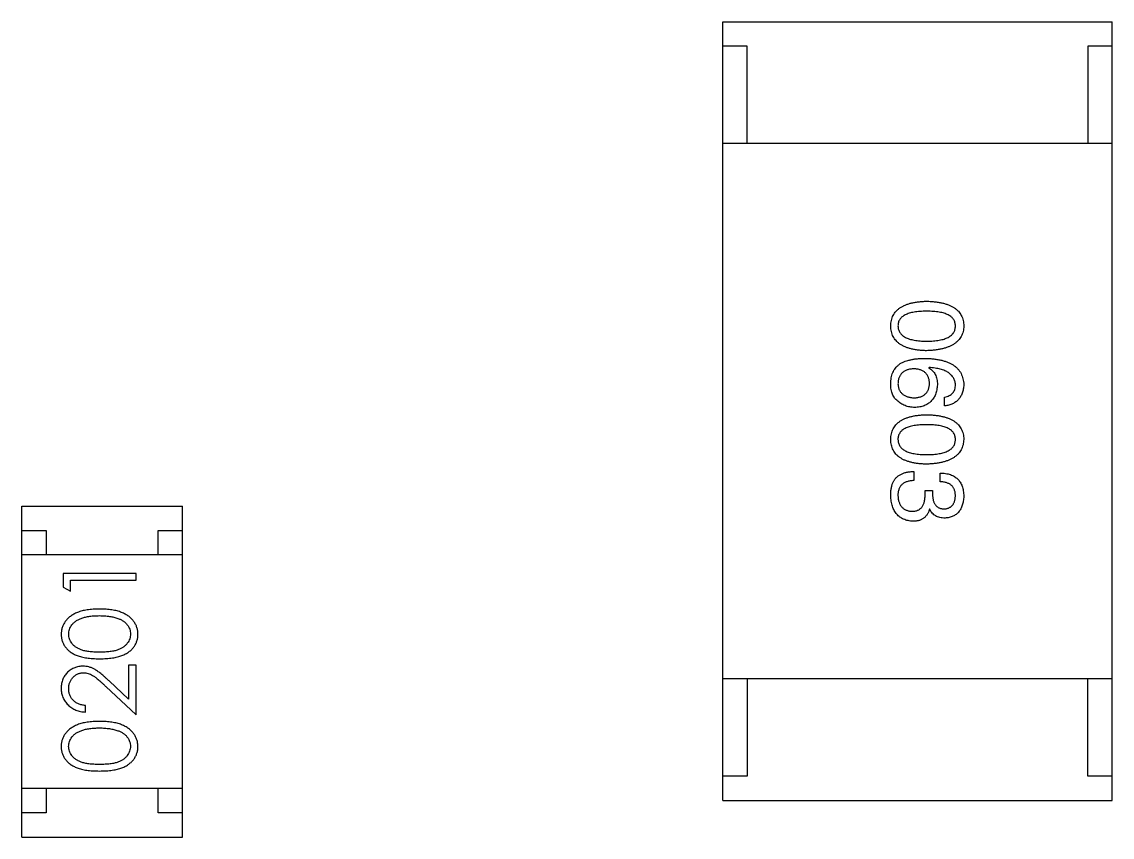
# Model space of a CAD drawing. Header units: millimetres. Extents: x 453.6 to 545.9, y 214.7 to 294.3.
# Drawn here: x 500.746 to 502.986, y 268.968 to 270.643 of the extents above; entities that cross this region are included whole.
import ezdxf

# ---------------------------------------------------------------- set-up
doc = ezdxf.new("R2010")
doc.units = ezdxf.units.MM
doc.header["$LTSCALE"] = 30.734
doc.layers.get('0').update_dxf_attribs({"linetype": 'CONTINUOUS'})

msp = doc.modelspace()

# ---------------------------------------------------------------- linework, layer by layer
at = {"linetype": 'Continuous'}
for p, q in [((502.1859, 269.0434), (502.1862, 270.6434)), ((502.1862, 270.6434), (502.9862, 270.6432)), ((502.9859, 269.0432), (502.9862, 270.6432)), ((502.2362, 270.5934), (502.1862, 270.5934)), ((502.2362, 270.3934), (502.2362, 270.5934)), ((502.9362, 270.5932), (502.9362, 270.3932)), ((502.9862, 270.5932), (502.9362, 270.5932)), ((502.9862, 270.3932), (502.1862, 270.3934)), ((502.61, 269.9328), (502.6091, 269.932)), ((502.6419, 269.8541), (502.6419, 269.8722)), ((502.5788, 269.7193), (502.5788, 269.7005)), ((502.6329, 269.698), (502.6329, 269.7161)), ((502.6017, 269.671), (502.6017, 269.68)), ((502.6017, 269.68), (502.6173, 269.68)), ((502.6173, 269.68), (502.6173, 269.6702)), ((500.7459, 268.9677), (500.746, 269.6477)), ((500.746, 269.6477), (501.076, 269.6477)), ((501.0759, 268.9677), (501.076, 269.6477)), ((502.6115, 269.6415), (502.6107, 269.6415)), ((500.746, 269.5977), (500.796, 269.5977)), ((500.796, 269.5977), (500.796, 269.5477)), ((501.026, 269.5477), (501.026, 269.5977)), ((501.026, 269.5977), (501.076, 269.5977)), ((501.076, 269.5477), (500.746, 269.5477)), ((500.8307, 269.5095), (500.8307, 269.4818)), ((500.9807, 269.5095), (500.8307, 269.5095)), ((500.846, 269.473), (500.846, 269.496)), ((500.846, 269.496), (500.9807, 269.496)), ((500.9807, 269.496), (500.9807, 269.5095)), ((500.8307, 269.4818), (500.846, 269.473)), ((500.9806, 269.321), (500.9652, 269.321)), ((500.9652, 269.321), (500.9652, 269.2512)), ((500.9806, 269.2191), (500.9806, 269.321)), ((502.986, 269.2932), (502.186, 269.2934)), ((502.236, 269.2934), (502.2359, 269.0934)), ((502.9359, 269.0932), (502.936, 269.2932)), ((500.9185, 269.2773), (500.9806, 269.2191)), ((500.9652, 269.2512), (500.9252, 269.2888)), ((500.8768, 269.2249), (500.8768, 269.2383)), ((502.2359, 269.0934), (502.1859, 269.0934)), ((502.9859, 269.0932), (502.9359, 269.0932)), ((501.0759, 269.0677), (500.7459, 269.0677)), ((500.7959, 269.0677), (500.7959, 269.0177)), ((501.0259, 269.0177), (501.0259, 269.0677)), ((502.1859, 269.0434), (502.9859, 269.0432)), ((500.7959, 269.0177), (500.7459, 269.0177)), ((501.0759, 269.0177), (501.0259, 269.0177)), ((500.7459, 268.9677), (501.0759, 268.9677))]:
    msp.add_line(p, q, dxfattribs=at)
for points, knots in [([(502.5313, 270.0183), (502.5314, 270.0202), (502.5316, 270.0241), (502.5325, 270.0298), (502.534, 270.035), (502.5361, 270.0399), (502.5387, 270.0444), (502.542, 270.0486), (502.5458, 270.0523), (502.5502, 270.0557), (502.5551, 270.0587), (502.5606, 270.0613), (502.5666, 270.0635), (502.5732, 270.0654), (502.5804, 270.0669), (502.5881, 270.068), (502.5964, 270.0688), (502.6021, 270.069), (502.6051, 270.0691)], [0, 0, 0, 0, 0.059135, 0.115606, 0.169241, 0.221578, 0.273261, 0.324749, 0.377329, 0.431642, 0.488541, 0.548597, 0.612232, 0.680174, 0.752504, 0.829777, 0.912307, 1, 1, 1, 1]), ([(502.6051, 270.0691), (502.6081, 270.069), (502.614, 270.0688), (502.6226, 270.068), (502.6306, 270.0669), (502.638, 270.0654), (502.6448, 270.0635), (502.651, 270.0613), (502.6567, 270.0587), (502.6618, 270.0557), (502.6663, 270.0523), (502.6702, 270.0485), (502.6736, 270.0444), (502.6763, 270.0399), (502.6784, 270.035), (502.6801, 270.0297), (502.681, 270.0241), (502.6812, 270.0202), (502.6813, 270.0182)], [0, 0, 0, 0, 0.088823, 0.172287, 0.250296, 0.323438, 0.392244, 0.456221, 0.516635, 0.573871, 0.628, 0.680335, 0.731489, 0.782557, 0.834044, 0.886738, 0.942089, 1, 1, 1, 1]), ([(502.6051, 270.0486), (502.6027, 270.0486), (502.5981, 270.0485), (502.5914, 270.0481), (502.5851, 270.0476), (502.5794, 270.0468), (502.5741, 270.0457), (502.5692, 270.0444), (502.5648, 270.0429), (502.5609, 270.0411), (502.5574, 270.0391), (502.5543, 270.0369), (502.5518, 270.0343), (502.5497, 270.0316), (502.548, 270.0286), (502.5469, 270.0254), (502.5462, 270.0219), (502.5461, 270.0195), (502.546, 270.0183)], [0, 0, 0, 0, 0.096457, 0.187288, 0.27178, 0.350132, 0.423455, 0.491343, 0.554037, 0.612253, 0.666313, 0.717038, 0.764921, 0.811214, 0.856775, 0.902988, 0.950234, 1, 1, 1, 1]), ([(502.6641, 270.0182), (502.664, 270.0195), (502.6639, 270.0219), (502.6633, 270.0253), (502.6621, 270.0286), (502.6605, 270.0316), (502.6583, 270.0343), (502.6558, 270.0368), (502.6528, 270.0391), (502.6493, 270.0411), (502.6453, 270.0429), (502.6409, 270.0444), (502.6361, 270.0457), (502.6308, 270.0468), (502.625, 270.0476), (502.6187, 270.0481), (502.6121, 270.0485), (502.6074, 270.0486), (502.6051, 270.0486)], [0, 0, 0, 0, 0.049764, 0.097007, 0.143217, 0.188577, 0.235116, 0.282997, 0.333719, 0.387776, 0.445989, 0.508679, 0.576563, 0.649481, 0.728235, 0.812722, 0.903548, 1, 1, 1, 1]), ([(502.605, 269.9674), (502.6021, 269.9675), (502.5964, 269.9677), (502.5881, 269.9685), (502.5804, 269.9696), (502.5732, 269.9711), (502.5666, 269.973), (502.5606, 269.9752), (502.5551, 269.9778), (502.5501, 269.9808), (502.5458, 269.9842), (502.542, 269.988), (502.5387, 269.9921), (502.5361, 269.9966), (502.534, 270.0015), (502.5325, 270.0068), (502.5316, 270.0124), (502.5314, 270.0163), (502.5313, 270.0183)], [0, 0, 0, 0, 0.08769, 0.170218, 0.24749, 0.319818, 0.387758, 0.451391, 0.511445, 0.568185, 0.622681, 0.67526, 0.726746, 0.778428, 0.830764, 0.884397, 0.940866, 1, 1, 1, 1]), ([(502.546, 270.0183), (502.5461, 270.017), (502.5463, 270.0145), (502.547, 270.011), (502.5483, 270.0077), (502.55, 270.0046), (502.5521, 270.0017), (502.5547, 269.9992), (502.5578, 269.9969), (502.5612, 269.9948), (502.5652, 269.9929), (502.5696, 269.9914), (502.5744, 269.9901), (502.5797, 269.989), (502.5854, 269.9881), (502.5915, 269.9875), (502.5981, 269.9872), (502.6027, 269.9871), (502.605, 269.9871)], [0, 0, 0, 0, 0.050879, 0.099377, 0.146973, 0.193618, 0.240619, 0.289461, 0.34047, 0.395283, 0.453059, 0.515633, 0.582666, 0.655287, 0.732971, 0.815933, 0.905166, 1, 1, 1, 1]), ([(502.605, 269.9871), (502.6074, 269.9871), (502.612, 269.9872), (502.6187, 269.9875), (502.625, 269.9881), (502.6307, 269.989), (502.6361, 269.9901), (502.6409, 269.9914), (502.6453, 269.9929), (502.6493, 269.9948), (502.6527, 269.9969), (502.6558, 269.9992), (502.6583, 270.0017), (502.6605, 270.0045), (502.6621, 270.0076), (502.6632, 270.011), (502.6639, 270.0145), (502.664, 270.017), (502.6641, 270.0182)], [0, 0, 0, 0, 0.095719, 0.185854, 0.269738, 0.347952, 0.420315, 0.487894, 0.550245, 0.608186, 0.662454, 0.713283, 0.761375, 0.808209, 0.854301, 0.901312, 0.949396, 1, 1, 1, 1]), ([(502.6813, 270.0182), (502.6812, 270.0163), (502.6809, 270.0124), (502.6799, 270.0069), (502.6782, 270.0017), (502.676, 269.9969), (502.6732, 269.9924), (502.6699, 269.9883), (502.6659, 269.9846), (502.6614, 269.9812), (502.6563, 269.9782), (502.6506, 269.9756), (502.6444, 269.9733), (502.6376, 269.9714), (502.6303, 269.9699), (502.6224, 269.9687), (502.6139, 269.9678), (502.6081, 269.9676), (502.605, 269.9674)], [0, 0, 0, 0, 0.057415, 0.112361, 0.16496, 0.216437, 0.267441, 0.318839, 0.371478, 0.426325, 0.483626, 0.544235, 0.608673, 0.677374, 0.750405, 0.828394, 0.911525, 1, 1, 1, 1]), ([(502.5313, 269.9025), (502.5314, 269.9046), (502.5316, 269.9086), (502.5327, 269.9144), (502.5343, 269.9198), (502.5365, 269.9249), (502.5392, 269.9295), (502.5426, 269.9338), (502.5465, 269.9377), (502.5494, 269.9399), (502.5509, 269.941)], [0, 0, 0, 0, 0.137449, 0.267856, 0.393219, 0.514735, 0.63397, 0.753734, 0.874967, 1, 1, 1, 1]), ([(502.5509, 269.941), (502.5525, 269.9419), (502.5557, 269.9436), (502.5609, 269.9458), (502.5666, 269.9476), (502.5728, 269.9491), (502.5794, 269.9503), (502.5864, 269.9511), (502.5939, 269.9516), (502.5991, 269.9517), (502.6018, 269.9517)], [0, 0, 0, 0, 0.101889, 0.209155, 0.322694, 0.442863, 0.569758, 0.70479, 0.848502, 1, 1, 1, 1]), ([(502.6018, 269.9517), (502.6049, 269.9516), (502.611, 269.9514), (502.6199, 269.9505), (502.6281, 269.9494), (502.6358, 269.9478), (502.6429, 269.9458), (502.6494, 269.9434), (502.6553, 269.9406), (502.6605, 269.9374), (502.6653, 269.9339), (502.6694, 269.9299), (502.6729, 269.9255), (502.6758, 269.9206), (502.6781, 269.9154), (502.6798, 269.9098), (502.6809, 269.9038), (502.6811, 269.8997), (502.6813, 269.8976)], [0, 0, 0, 0, 0.087517, 0.169686, 0.246944, 0.319347, 0.387088, 0.450961, 0.511075, 0.567974, 0.622351, 0.675039, 0.726853, 0.778688, 0.83093, 0.884738, 0.941043, 1, 1, 1, 1]), ([(502.5788, 269.9304), (502.5775, 269.9303), (502.575, 269.9301), (502.5714, 269.9296), (502.568, 269.9288), (502.5648, 269.9279), (502.5619, 269.9267), (502.5592, 269.9253), (502.5568, 269.9237), (502.5546, 269.9218), (502.5526, 269.9198), (502.551, 269.9174), (502.5495, 269.915), (502.5483, 269.9122), (502.5473, 269.9093), (502.5467, 269.9061), (502.5462, 269.9028), (502.5461, 269.9004), (502.546, 269.8992)], [0, 0, 0, 0, 0.076467, 0.148148, 0.216496, 0.280559, 0.342274, 0.401168, 0.458322, 0.514073, 0.569257, 0.62465, 0.68124, 0.739113, 0.799947, 0.862804, 0.929597, 1, 1, 1, 1]), ([(502.6108, 269.9), (502.6107, 269.9012), (502.6106, 269.9035), (502.6102, 269.9067), (502.6095, 269.9098), (502.6085, 269.9127), (502.6074, 269.9153), (502.6059, 269.9177), (502.6043, 269.92), (502.6024, 269.922), (502.6003, 269.9238), (502.5979, 269.9254), (502.5953, 269.9268), (502.5925, 269.9279), (502.5894, 269.9288), (502.5861, 269.9296), (502.5825, 269.9301), (502.5801, 269.9303), (502.5788, 269.9304)], [0, 0, 0, 0, 0.070453, 0.136523, 0.199866, 0.260392, 0.318446, 0.374657, 0.430182, 0.485556, 0.541071, 0.598396, 0.657208, 0.718642, 0.783247, 0.851631, 0.923928, 1, 1, 1, 1]), ([(502.6091, 269.932), (502.6106, 269.9311), (502.6134, 269.9294), (502.6171, 269.9263), (502.6202, 269.9226), (502.6228, 269.9185), (502.6247, 269.9139), (502.6262, 269.9089), (502.627, 269.9034), (502.6271, 269.8995), (502.6272, 269.8976)], [0, 0, 0, 0, 0.122276, 0.239997, 0.35611, 0.473903, 0.59404, 0.720428, 0.855383, 1, 1, 1, 1]), ([(502.664, 269.8976), (502.664, 269.8989), (502.6638, 269.9014), (502.6629, 269.9051), (502.6618, 269.9086), (502.6601, 269.9118), (502.6581, 269.9148), (502.6557, 269.9176), (502.6529, 269.9201), (502.6497, 269.9225), (502.6461, 269.9246), (502.6421, 269.9264), (502.6377, 269.928), (502.6329, 269.9295), (502.6277, 269.9306), (502.6222, 269.9316), (502.6162, 269.9324), (502.6121, 269.9327), (502.61, 269.9328)], [0, 0, 0, 0, 0.054741, 0.107075, 0.158339, 0.208382, 0.258772, 0.310045, 0.362765, 0.417822, 0.475982, 0.537466, 0.602901, 0.673037, 0.747247, 0.826291, 0.910782, 1, 1, 1, 1]), ([(502.5435, 269.8656), (502.5425, 269.8666), (502.5404, 269.8684), (502.5378, 269.8719), (502.5356, 269.8758), (502.5338, 269.8802), (502.5325, 269.8851), (502.5316, 269.8905), (502.5312, 269.8963), (502.5312, 269.9004), (502.5313, 269.9025)], [0, 0, 0, 0, 0.105033, 0.21147, 0.321511, 0.438526, 0.563605, 0.698055, 0.843218, 1, 1, 1, 1]), ([(502.546, 269.8992), (502.5461, 269.8981), (502.5463, 269.896), (502.5468, 269.8929), (502.5476, 269.89), (502.5487, 269.8873), (502.5499, 269.8848), (502.5514, 269.8825), (502.5532, 269.8804), (502.5552, 269.8785), (502.5574, 269.8768), (502.5599, 269.8753), (502.5626, 269.874), (502.5656, 269.8729), (502.5687, 269.872), (502.5722, 269.8713), (502.5758, 269.8708), (502.5783, 269.8706), (502.5796, 269.8705)], [0, 0, 0, 0, 0.066682, 0.130303, 0.190802, 0.248749, 0.30534, 0.361219, 0.415721, 0.471765, 0.528279, 0.586428, 0.64659, 0.710143, 0.776461, 0.846692, 0.921137, 1, 1, 1, 1]), ([(502.5796, 269.8705), (502.5808, 269.8706), (502.5832, 269.8708), (502.5867, 269.8713), (502.5899, 269.872), (502.5929, 269.8729), (502.5957, 269.8741), (502.5982, 269.8754), (502.6005, 269.877), (502.6026, 269.8787), (502.6044, 269.8806), (502.6061, 269.8828), (502.6074, 269.8852), (502.6086, 269.8878), (502.6095, 269.8905), (502.6101, 269.8935), (502.6106, 269.8967), (502.6107, 269.8989), (502.6108, 269.9)], [0, 0, 0, 0, 0.076288, 0.14871, 0.216387, 0.281386, 0.342528, 0.402111, 0.4591, 0.514852, 0.569974, 0.625644, 0.682226, 0.740156, 0.800362, 0.863471, 0.930116, 1, 1, 1, 1]), ([(502.6272, 269.8976), (502.627, 269.8957), (502.6267, 269.8922), (502.6258, 269.8871), (502.6246, 269.8822), (502.6231, 269.8778), (502.6213, 269.8737), (502.6192, 269.8698), (502.6167, 269.8664), (502.6139, 269.8633), (502.6108, 269.8605), (502.6074, 269.8581), (502.6037, 269.856), (502.5996, 269.8543), (502.5953, 269.8529), (502.5906, 269.8519), (502.5856, 269.8511), (502.5822, 269.851), (502.5804, 269.8509)], [0, 0, 0, 0, 0.074228, 0.144548, 0.211288, 0.274576, 0.335162, 0.393915, 0.450599, 0.506657, 0.562409, 0.618617, 0.676096, 0.735061, 0.79654, 0.860906, 0.928473, 1, 1, 1, 1]), ([(502.6419, 269.8722), (502.6437, 269.8725), (502.647, 269.8733), (502.6515, 269.8751), (502.6554, 269.8775), (502.6586, 269.8804), (502.6611, 269.884), (502.6628, 269.888), (502.6639, 269.8926), (502.664, 269.8959), (502.664, 269.8976)], [0, 0, 0, 0, 0.1439, 0.274233, 0.394478, 0.509388, 0.621911, 0.738504, 0.863414, 1, 1, 1, 1]), ([(502.6813, 269.8976), (502.6811, 269.896), (502.6809, 269.8929), (502.6802, 269.8883), (502.6792, 269.8841), (502.678, 269.8801), (502.6765, 269.8764), (502.6746, 269.873), (502.6726, 269.8699), (502.6703, 269.867), (502.6676, 269.8644), (502.6648, 269.8621), (502.6616, 269.8601), (502.6582, 269.8583), (502.6545, 269.8568), (502.6505, 269.8556), (502.6463, 269.8547), (502.6434, 269.8543), (502.6419, 269.8541)], [0, 0, 0, 0, 0.073784, 0.144317, 0.211047, 0.274818, 0.336501, 0.395724, 0.453465, 0.510016, 0.566585, 0.622844, 0.680328, 0.739335, 0.800408, 0.863904, 0.93053, 1, 1, 1, 1]), ([(502.5804, 269.8509), (502.5787, 269.8509), (502.5752, 269.851), (502.5701, 269.8517), (502.5652, 269.8528), (502.5605, 269.8545), (502.556, 269.8566), (502.5516, 269.8591), (502.5474, 269.8621), (502.5449, 269.8644), (502.5435, 269.8656)], [0, 0, 0, 0, 0.12904, 0.253809, 0.377066, 0.499122, 0.621469, 0.744665, 0.870607, 1, 1, 1, 1]), ([(502.5312, 269.7851), (502.5313, 269.7871), (502.5315, 269.791), (502.5324, 269.7966), (502.534, 269.8019), (502.536, 269.8068), (502.5387, 269.8113), (502.5419, 269.8154), (502.5457, 269.8192), (502.5501, 269.8225), (502.555, 269.8255), (502.5605, 269.8281), (502.5666, 269.8304), (502.5732, 269.8322), (502.5803, 269.8338), (502.5881, 269.8349), (502.5964, 269.8356), (502.6021, 269.8358), (502.605, 269.8359)], [0, 0, 0, 0, 0.059135, 0.115606, 0.169241, 0.221578, 0.273261, 0.324749, 0.377329, 0.431642, 0.488541, 0.548597, 0.612232, 0.680174, 0.752504, 0.829777, 0.912307, 1, 1, 1, 1]), ([(502.605, 269.8359), (502.6081, 269.8358), (502.614, 269.8356), (502.6225, 269.8348), (502.6305, 269.8338), (502.6379, 269.8322), (502.6447, 269.8304), (502.651, 269.8281), (502.6567, 269.8255), (502.6618, 269.8225), (502.6663, 269.8192), (502.6702, 269.8154), (502.6735, 269.8113), (502.6763, 269.8067), (502.6784, 269.8018), (502.68, 269.7966), (502.681, 269.791), (502.6812, 269.7871), (502.6812, 269.7851)], [0, 0, 0, 0, 0.088823, 0.172287, 0.250296, 0.323438, 0.392244, 0.456221, 0.516635, 0.573871, 0.628, 0.680335, 0.731489, 0.782557, 0.834044, 0.886738, 0.942089, 1, 1, 1, 1]), ([(502.605, 269.8154), (502.6026, 269.8154), (502.598, 269.8154), (502.5913, 269.815), (502.5851, 269.8144), (502.5793, 269.8136), (502.574, 269.8125), (502.5691, 269.8113), (502.5647, 269.8097), (502.5608, 269.8079), (502.5573, 269.806), (502.5543, 269.8037), (502.5517, 269.8012), (502.5497, 269.7984), (502.548, 269.7955), (502.5468, 269.7922), (502.5461, 269.7887), (502.546, 269.7863), (502.546, 269.7851)], [0, 0, 0, 0, 0.096457, 0.187288, 0.27178, 0.350132, 0.423455, 0.491343, 0.554037, 0.612253, 0.666313, 0.717038, 0.764921, 0.811214, 0.856775, 0.902988, 0.950234, 1, 1, 1, 1]), ([(502.664, 269.7851), (502.664, 269.7863), (502.6639, 269.7887), (502.6632, 269.7922), (502.6621, 269.7954), (502.6604, 269.7984), (502.6583, 269.8012), (502.6557, 269.8037), (502.6527, 269.8059), (502.6492, 269.8079), (502.6453, 269.8097), (502.6409, 269.8113), (502.636, 269.8125), (502.6307, 269.8136), (502.6249, 269.8144), (502.6187, 269.815), (502.612, 269.8154), (502.6074, 269.8154), (502.605, 269.8154)], [0, 0, 0, 0, 0.049764, 0.097007, 0.143217, 0.188577, 0.235116, 0.282997, 0.333719, 0.387776, 0.445989, 0.508679, 0.576563, 0.649481, 0.728235, 0.812722, 0.903548, 1, 1, 1, 1]), ([(502.605, 269.7343), (502.6021, 269.7344), (502.5963, 269.7346), (502.588, 269.7354), (502.5803, 269.7364), (502.5732, 269.738), (502.5666, 269.7398), (502.5605, 269.7421), (502.555, 269.7447), (502.5501, 269.7477), (502.5457, 269.751), (502.5419, 269.7548), (502.5387, 269.7589), (502.536, 269.7635), (502.534, 269.7684), (502.5324, 269.7736), (502.5315, 269.7792), (502.5313, 269.7831), (502.5312, 269.7851)], [0, 0, 0, 0, 0.08769, 0.170218, 0.24749, 0.319818, 0.387758, 0.451391, 0.511445, 0.568185, 0.622681, 0.67526, 0.726746, 0.778428, 0.830764, 0.884397, 0.940866, 1, 1, 1, 1]), ([(502.546, 269.7851), (502.5461, 269.7839), (502.5462, 269.7814), (502.547, 269.7778), (502.5482, 269.7745), (502.5499, 269.7714), (502.5521, 269.7686), (502.5547, 269.766), (502.5577, 269.7637), (502.5612, 269.7616), (502.5651, 269.7598), (502.5695, 269.7582), (502.5743, 269.7569), (502.5796, 269.7558), (502.5853, 269.755), (502.5915, 269.7544), (502.5981, 269.754), (502.6027, 269.754), (502.605, 269.754)], [0, 0, 0, 0, 0.050879, 0.099377, 0.146973, 0.193618, 0.240619, 0.289461, 0.34047, 0.395283, 0.453059, 0.515633, 0.582666, 0.655287, 0.732971, 0.815933, 0.905166, 1, 1, 1, 1]), ([(502.605, 269.754), (502.6074, 269.754), (502.612, 269.754), (502.6187, 269.7544), (502.6249, 269.755), (502.6307, 269.7558), (502.636, 269.7569), (502.6409, 269.7582), (502.6453, 269.7598), (502.6492, 269.7616), (502.6527, 269.7637), (502.6557, 269.766), (502.6583, 269.7686), (502.6604, 269.7714), (502.6621, 269.7745), (502.6632, 269.7778), (502.6639, 269.7814), (502.664, 269.7838), (502.664, 269.7851)], [0, 0, 0, 0, 0.095719, 0.185854, 0.269738, 0.347952, 0.420315, 0.487894, 0.550245, 0.608186, 0.662454, 0.713283, 0.761375, 0.808209, 0.854301, 0.901312, 0.949396, 1, 1, 1, 1]), ([(502.6812, 269.7851), (502.6811, 269.7831), (502.6809, 269.7793), (502.6798, 269.7738), (502.6782, 269.7686), (502.676, 269.7637), (502.6732, 269.7593), (502.6698, 269.7552), (502.6659, 269.7514), (502.6613, 269.7481), (502.6563, 269.7451), (502.6506, 269.7424), (502.6444, 269.7402), (502.6376, 269.7383), (502.6303, 269.7367), (502.6224, 269.7355), (502.6139, 269.7347), (502.608, 269.7344), (502.605, 269.7343)], [0, 0, 0, 0, 0.057415, 0.112361, 0.16496, 0.216437, 0.267441, 0.318839, 0.371478, 0.426325, 0.483626, 0.544235, 0.608673, 0.677374, 0.750405, 0.828394, 0.911525, 1, 1, 1, 1]), ([(502.5361, 269.6972), (502.5366, 269.6981), (502.5374, 269.6998), (502.5389, 269.7022), (502.5406, 269.7045), (502.5425, 269.7066), (502.5445, 269.7086), (502.5467, 269.7104), (502.5491, 269.712), (502.5517, 269.7134), (502.5545, 269.7147), (502.5574, 269.7159), (502.5606, 269.7169), (502.5639, 269.7177), (502.5673, 269.7183), (502.571, 269.7189), (502.5748, 269.7192), (502.5774, 269.7193), (502.5788, 269.7193)], [0, 0, 0, 0, 0.056906, 0.113264, 0.168825, 0.223843, 0.279195, 0.335267, 0.392098, 0.450414, 0.51054, 0.572219, 0.636652, 0.703156, 0.773102, 0.845505, 0.921063, 1, 1, 1, 1]), ([(502.5312, 269.6702), (502.5312, 269.6716), (502.5313, 269.6743), (502.5315, 269.6782), (502.5319, 269.682), (502.5324, 269.6855), (502.5331, 269.6888), (502.5339, 269.6918), (502.5349, 269.6946), (502.5357, 269.6964), (502.5361, 269.6972)], [0, 0, 0, 0, 0.15115, 0.29371, 0.429149, 0.55661, 0.677302, 0.791017, 0.898045, 1, 1, 1, 1]), ([(502.5788, 269.7005), (502.5774, 269.7004), (502.5749, 269.7003), (502.5711, 269.6999), (502.5677, 269.6992), (502.5645, 269.6983), (502.5615, 269.6972), (502.5588, 269.6958), (502.5564, 269.6942), (502.5541, 269.6924), (502.5522, 269.6903), (502.5505, 269.688), (502.5491, 269.6854), (502.548, 269.6826), (502.5471, 269.6797), (502.5464, 269.6764), (502.546, 269.673), (502.546, 269.6706), (502.546, 269.6694)], [0, 0, 0, 0, 0.07723, 0.149593, 0.217944, 0.282232, 0.34411, 0.402297, 0.458791, 0.513966, 0.568538, 0.623291, 0.679957, 0.737243, 0.798142, 0.86118, 0.928728, 1, 1, 1, 1]), ([(502.6329, 269.7161), (502.6348, 269.716), (502.6385, 269.7159), (502.6439, 269.7152), (502.649, 269.7142), (502.6537, 269.7129), (502.658, 269.7111), (502.662, 269.7091), (502.6656, 269.7066), (502.6688, 269.7038), (502.6716, 269.7007), (502.6741, 269.6971), (502.6763, 269.6932), (502.678, 269.689), (502.6794, 269.6844), (502.6803, 269.6794), (502.681, 269.6741), (502.6812, 269.6704), (502.6812, 269.6685)], [0, 0, 0, 0, 0.074804, 0.144899, 0.211458, 0.274554, 0.334363, 0.392059, 0.448123, 0.503024, 0.558154, 0.613471, 0.670844, 0.729926, 0.792003, 0.857405, 0.926768, 1, 1, 1, 1]), ([(502.664, 269.6693), (502.664, 269.6705), (502.6639, 269.6727), (502.6636, 269.6758), (502.663, 269.6788), (502.6621, 269.6816), (502.661, 269.6841), (502.6597, 269.6864), (502.6581, 269.6886), (502.6563, 269.6905), (502.6542, 269.6922), (502.6518, 269.6936), (502.6493, 269.6949), (502.6465, 269.696), (502.6434, 269.6969), (502.6401, 269.6974), (502.6366, 269.6979), (502.6341, 269.698), (502.6329, 269.698)], [0, 0, 0, 0, 0.069877, 0.136363, 0.198671, 0.257968, 0.315462, 0.370709, 0.425568, 0.479847, 0.535753, 0.592303, 0.651386, 0.713311, 0.778642, 0.84836, 0.921866, 1, 1, 1, 1]), ([(502.5771, 269.6169), (502.5753, 269.617), (502.5718, 269.6173), (502.5668, 269.6182), (502.5621, 269.6194), (502.5577, 269.6211), (502.5536, 269.6231), (502.5499, 269.6255), (502.5465, 269.6282), (502.5434, 269.6314), (502.5407, 269.6349), (502.5384, 269.6389), (502.5363, 269.6432), (502.5346, 269.6478), (502.5333, 269.6529), (502.5322, 269.6583), (502.5315, 269.6641), (502.5313, 269.6681), (502.5312, 269.6702)], [0, 0, 0, 0, 0.068236, 0.132937, 0.194125, 0.253174, 0.310181, 0.365986, 0.421096, 0.476216, 0.532352, 0.590232, 0.649824, 0.71274, 0.778406, 0.848058, 0.921922, 1, 1, 1, 1]), ([(502.546, 269.6694), (502.5461, 269.6681), (502.5462, 269.6657), (502.5467, 269.6623), (502.5474, 269.659), (502.5483, 269.656), (502.5494, 269.6532), (502.5507, 269.6507), (502.5522, 269.6483), (502.5539, 269.6462), (502.5558, 269.6443), (502.5579, 269.6426), (502.5602, 269.6412), (502.5627, 269.6399), (502.5654, 269.6389), (502.5683, 269.6382), (502.5714, 269.6376), (502.5736, 269.6375), (502.5747, 269.6374)], [0, 0, 0, 0, 0.076694, 0.149502, 0.218019, 0.283183, 0.345589, 0.405199, 0.462852, 0.519478, 0.575313, 0.630559, 0.687006, 0.744638, 0.804006, 0.866059, 0.931486, 1, 1, 1, 1]), ([(502.5747, 269.6374), (502.5758, 269.6374), (502.5779, 269.6374), (502.581, 269.6378), (502.5838, 269.6385), (502.5865, 269.6394), (502.5889, 269.6406), (502.5912, 269.6421), (502.5932, 269.6438), (502.595, 269.6458), (502.5966, 269.648), (502.598, 269.6505), (502.5991, 269.6533), (502.6001, 269.6563), (502.6008, 269.6596), (502.6013, 269.6632), (502.6017, 269.667), (502.6017, 269.6696), (502.6017, 269.671)], [0, 0, 0, 0, 0.066518, 0.129194, 0.188613, 0.245254, 0.300032, 0.353805, 0.407079, 0.461108, 0.516272, 0.574141, 0.634837, 0.699275, 0.767504, 0.840272, 0.917505, 1, 1, 1, 1]), ([(502.6173, 269.6702), (502.6173, 269.6691), (502.6174, 269.6669), (502.6178, 269.6639), (502.6183, 269.661), (502.619, 269.6583), (502.6199, 269.6558), (502.621, 269.6536), (502.6222, 269.6515), (502.6236, 269.6496), (502.6252, 269.648), (502.627, 269.6466), (502.6289, 269.6453), (502.631, 269.6443), (502.6332, 269.6434), (502.6357, 269.6428), (502.6383, 269.6425), (502.6401, 269.6423), (502.6411, 269.6423)], [0, 0, 0, 0, 0.079415, 0.154091, 0.22508, 0.29186, 0.355026, 0.415127, 0.472418, 0.528511, 0.583551, 0.638361, 0.693547, 0.750023, 0.807857, 0.868401, 0.932259, 1, 1, 1, 1]), ([(502.6411, 269.6423), (502.6419, 269.6424), (502.6437, 269.6425), (502.6462, 269.643), (502.6486, 269.6437), (502.6508, 269.6445), (502.6528, 269.6456), (502.6547, 269.6468), (502.6564, 269.6482), (502.6579, 269.6499), (502.6593, 269.6516), (502.6604, 269.6536), (502.6615, 269.6558), (502.6623, 269.6581), (502.663, 269.6607), (502.6635, 269.6634), (502.6639, 269.6663), (502.664, 269.6683), (502.664, 269.6693)], [0, 0, 0, 0, 0.067655, 0.132224, 0.194132, 0.253145, 0.309858, 0.366002, 0.421361, 0.47702, 0.532632, 0.590536, 0.65067, 0.713258, 0.779588, 0.848803, 0.921949, 1, 1, 1, 1]), ([(502.6812, 269.6685), (502.6811, 269.6668), (502.681, 269.6634), (502.6803, 269.6586), (502.6795, 269.654), (502.6782, 269.6498), (502.6768, 269.6458), (502.6751, 269.6422), (502.6731, 269.6389), (502.6708, 269.6359), (502.6683, 269.6332), (502.6654, 269.6309), (502.6623, 269.6288), (502.6589, 269.6271), (502.6553, 269.6257), (502.6513, 269.6246), (502.6471, 269.6238), (502.6442, 269.6236), (502.6427, 269.6234)], [0, 0, 0, 0, 0.077845, 0.151584, 0.221397, 0.287366, 0.350104, 0.410398, 0.467998, 0.524388, 0.579979, 0.635152, 0.690917, 0.747936, 0.806661, 0.867861, 0.932479, 1, 1, 1, 1]), ([(502.6107, 269.6415), (502.6104, 269.6405), (502.6098, 269.6385), (502.6087, 269.6357), (502.6073, 269.6331), (502.6059, 269.6307), (502.6043, 269.6285), (502.6026, 269.6265), (502.6007, 269.6246), (502.5987, 269.623), (502.5965, 269.6216), (502.5941, 269.6203), (502.5917, 269.6192), (502.589, 269.6184), (502.5863, 269.6177), (502.5833, 269.6173), (502.5803, 269.6169), (502.5782, 269.6169), (502.5771, 269.6169)], [0, 0, 0, 0, 0.069445, 0.136039, 0.200011, 0.261745, 0.322328, 0.381403, 0.438864, 0.496655, 0.554398, 0.612391, 0.672266, 0.733005, 0.79604, 0.861293, 0.928785, 1, 1, 1, 1]), ([(502.6427, 269.6234), (502.6409, 269.6235), (502.6373, 269.6236), (502.6322, 269.6244), (502.6276, 269.6259), (502.6234, 269.6278), (502.6197, 269.6304), (502.6164, 269.6335), (502.6137, 269.6372), (502.6123, 269.64), (502.6115, 269.6415)], [0, 0, 0, 0, 0.143686, 0.277942, 0.40333, 0.521785, 0.638573, 0.755208, 0.874773, 1, 1, 1, 1]), ([(500.9057, 269.4364), (500.9034, 269.4364), (500.8989, 269.4363), (500.8924, 269.4361), (500.8861, 269.4355), (500.8803, 269.4348), (500.8748, 269.4338), (500.8697, 269.4327), (500.865, 269.4312), (500.8605, 269.4297), (500.8564, 269.4278), (500.8526, 269.4259), (500.8491, 269.4238), (500.8457, 269.4216), (500.8427, 269.4191), (500.8399, 269.4166), (500.8374, 269.4139), (500.8352, 269.411), (500.8332, 269.408), (500.8315, 269.4049), (500.83, 269.4018), (500.8289, 269.3985), (500.8279, 269.3952), (500.8273, 269.3917), (500.8269, 269.3882), (500.8268, 269.3859), (500.8268, 269.3847)], [0, 0, 0, 0, 0.065278, 0.127205, 0.186168, 0.241675, 0.294115, 0.343609, 0.390387, 0.434463, 0.476646, 0.517002, 0.555936, 0.593716, 0.630057, 0.665601, 0.700745, 0.734917, 0.768681, 0.802087, 0.834849, 0.867433, 0.900138, 0.932806, 0.966212, 1, 1, 1, 1]), ([(500.9845, 269.3846), (500.9845, 269.3858), (500.9844, 269.3882), (500.984, 269.3917), (500.9833, 269.3952), (500.9824, 269.3985), (500.9812, 269.4018), (500.9798, 269.405), (500.978, 269.408), (500.976, 269.4111), (500.9738, 269.414), (500.9712, 269.4167), (500.9685, 269.4193), (500.9654, 269.4217), (500.9621, 269.4239), (500.9585, 269.426), (500.9547, 269.4279), (500.9507, 269.4297), (500.9463, 269.4313), (500.9415, 269.4327), (500.9364, 269.4338), (500.931, 269.4348), (500.9252, 269.4355), (500.919, 269.4361), (500.9125, 269.4363), (500.908, 269.4364), (500.9057, 269.4364)], [0, 0, 0, 0, 0.033824, 0.067298, 0.10028, 0.133019, 0.165736, 0.198792, 0.232372, 0.266409, 0.301016, 0.336196, 0.371972, 0.408574, 0.446394, 0.485225, 0.525372, 0.567224, 0.611081, 0.65775, 0.70702, 0.759235, 0.814484, 0.873227, 0.934937, 1, 1, 1, 1]), ([(500.8422, 269.3851), (500.8423, 269.3867), (500.8424, 269.39), (500.8437, 269.3949), (500.8458, 269.3995), (500.8482, 269.4033), (500.8505, 269.4062), (500.8525, 269.4082), (500.8547, 269.4102), (500.8572, 269.412), (500.8599, 269.4136), (500.8628, 269.4152), (500.866, 269.4167), (500.8694, 269.418), (500.8731, 269.4191), (500.877, 269.4202), (500.8812, 269.421), (500.8856, 269.4218), (500.8902, 269.4223), (500.8952, 269.4227), (500.9003, 269.4229), (500.9038, 269.4229), (500.9056, 269.423)], [0, 0, 0, 0, 0.059689, 0.119507, 0.181075, 0.246162, 0.279894, 0.314468, 0.350403, 0.387474, 0.426147, 0.466624, 0.508745, 0.553328, 0.600058, 0.649177, 0.700552, 0.754894, 0.811825, 0.871514, 0.934319, 1, 1, 1, 1]), ([(500.9056, 269.423), (500.9075, 269.4229), (500.911, 269.4229), (500.9162, 269.4226), (500.9212, 269.4222), (500.9261, 269.4216), (500.9307, 269.4208), (500.9351, 269.4198), (500.9393, 269.4186), (500.942, 269.4177), (500.9434, 269.4173)], [0, 0, 0, 0, 0.141157, 0.277773, 0.409244, 0.535676, 0.657497, 0.775458, 0.889412, 1, 1, 1, 1]), ([(500.9434, 269.4173), (500.9444, 269.4169), (500.9465, 269.4161), (500.9494, 269.4148), (500.9521, 269.4133), (500.9546, 269.4117), (500.9569, 269.41), (500.9591, 269.4081), (500.961, 269.4061), (500.9632, 269.4033), (500.9656, 269.3996), (500.9676, 269.3949), (500.9689, 269.3901), (500.969, 269.3867), (500.9691, 269.3851)], [0, 0, 0, 0, 0.075949, 0.148549, 0.218996, 0.286119, 0.351826, 0.416074, 0.478265, 0.540325, 0.660405, 0.774606, 0.887187, 1, 1, 1, 1]), ([(500.8268, 269.3847), (500.8268, 269.3835), (500.8269, 269.3811), (500.8273, 269.3777), (500.8279, 269.3743), (500.8289, 269.371), (500.83, 269.3678), (500.8315, 269.3647), (500.8332, 269.3617), (500.8351, 269.3587), (500.8374, 269.3559), (500.8398, 269.3532), (500.8425, 269.3508), (500.8455, 269.3484), (500.8487, 269.3463), (500.8521, 269.3443), (500.8558, 269.3424), (500.8598, 269.3408), (500.8641, 269.3393), (500.8688, 269.338), (500.8739, 269.3369), (500.8795, 269.336), (500.8854, 269.3354), (500.8918, 269.3348), (500.8986, 269.3345), (500.9033, 269.3345), (500.9057, 269.3345)], [0, 0, 0, 0, 0.033742, 0.066533, 0.099153, 0.13154, 0.164087, 0.196563, 0.229707, 0.263315, 0.297504, 0.331686, 0.366482, 0.4021, 0.438958, 0.476748, 0.515985, 0.556589, 0.599519, 0.645765, 0.695487, 0.748721, 0.805687, 0.866754, 0.931405, 1, 1, 1, 1]), ([(500.9056, 269.348), (500.9036, 269.348), (500.8997, 269.348), (500.8941, 269.3482), (500.8888, 269.3486), (500.8839, 269.3491), (500.8793, 269.3497), (500.8752, 269.3505), (500.8714, 269.3514), (500.868, 269.3525), (500.8649, 269.3538), (500.862, 269.3551), (500.8593, 269.3566), (500.8568, 269.3583), (500.8545, 269.36), (500.8524, 269.3619), (500.8504, 269.3639), (500.8482, 269.3668), (500.8458, 269.3705), (500.8437, 269.3752), (500.8424, 269.3801), (500.8423, 269.3834), (500.8422, 269.3851)], [0, 0, 0, 0, 0.073302, 0.142286, 0.206253, 0.266017, 0.321612, 0.372532, 0.419497, 0.462398, 0.502825, 0.541489, 0.579034, 0.615143, 0.650298, 0.684912, 0.718701, 0.752189, 0.817245, 0.879117, 0.939613, 1, 1, 1, 1]), ([(500.9691, 269.3851), (500.969, 269.3834), (500.9689, 269.3801), (500.9676, 269.3753), (500.9655, 269.3705), (500.9631, 269.3668), (500.9608, 269.3639), (500.9589, 269.3618), (500.9567, 269.36), (500.9544, 269.3582), (500.9519, 269.3565), (500.9492, 269.3551), (500.9463, 269.3537), (500.9432, 269.3525), (500.9398, 269.3514), (500.936, 269.3505), (500.9319, 269.3497), (500.9273, 269.349), (500.9224, 269.3486), (500.9172, 269.3482), (500.9115, 269.348), (500.9076, 269.348), (500.9056, 269.348)], [0, 0, 0, 0, 0.060034, 0.120278, 0.182348, 0.247919, 0.281641, 0.315701, 0.350322, 0.385703, 0.421819, 0.459196, 0.497866, 0.538301, 0.58121, 0.628183, 0.679403, 0.734699, 0.794074, 0.858416, 0.927049, 1, 1, 1, 1]), ([(500.9057, 269.3345), (500.9081, 269.3345), (500.9127, 269.3345), (500.9195, 269.3348), (500.9258, 269.3353), (500.9318, 269.3361), (500.9373, 269.337), (500.9425, 269.338), (500.9472, 269.3393), (500.9515, 269.3408), (500.9555, 269.3425), (500.9592, 269.3444), (500.9627, 269.3464), (500.9659, 269.3486), (500.9689, 269.3509), (500.9716, 269.3534), (500.9741, 269.356), (500.9763, 269.3588), (500.9782, 269.3617), (500.9799, 269.3647), (500.9813, 269.3678), (500.9824, 269.371), (500.9834, 269.3743), (500.984, 269.3777), (500.9844, 269.3811), (500.9845, 269.3834), (500.9845, 269.3846)], [0, 0, 0, 0, 0.068113, 0.132564, 0.193427, 0.250218, 0.303569, 0.353576, 0.400235, 0.443586, 0.484619, 0.524292, 0.56238, 0.599049, 0.63494, 0.669782, 0.704009, 0.737842, 0.771098, 0.803896, 0.836415, 0.868639, 0.900715, 0.933378, 0.966213, 1, 1, 1, 1]), ([(500.8714, 269.3191), (500.8699, 269.3191), (500.867, 269.319), (500.8627, 269.3184), (500.8585, 269.3174), (500.8545, 269.3161), (500.8506, 269.3143), (500.847, 269.3121), (500.8434, 269.3096), (500.84, 269.3066), (500.8369, 269.3034), (500.8342, 269.2999), (500.8319, 269.2961), (500.83, 269.2922), (500.8286, 269.2879), (500.8275, 269.2834), (500.8269, 269.2787), (500.8268, 269.2755), (500.8268, 269.2738)], [0, 0, 0, 0, 0.06271, 0.123347, 0.183401, 0.242828, 0.302097, 0.36242, 0.423725, 0.487032, 0.550491, 0.612709, 0.674265, 0.73617, 0.799211, 0.863483, 0.930525, 1, 1, 1, 1]), ([(500.9252, 269.2888), (500.9236, 269.2902), (500.9207, 269.293), (500.9163, 269.2969), (500.9122, 269.3005), (500.9083, 269.3037), (500.9047, 269.3065), (500.9013, 269.309), (500.8982, 269.3111), (500.8943, 269.3134), (500.8896, 269.3157), (500.8837, 269.3177), (500.8776, 269.3189), (500.8735, 269.319), (500.8714, 269.3191)], [0, 0, 0, 0, 0.09953, 0.192079, 0.277712, 0.357454, 0.429648, 0.495771, 0.555538, 0.608657, 0.707578, 0.804328, 0.901298, 1, 1, 1, 1]), ([(500.8422, 269.2731), (500.8422, 269.2742), (500.8422, 269.2764), (500.8427, 269.2797), (500.8434, 269.2828), (500.8444, 269.2857), (500.8456, 269.2886), (500.8472, 269.2913), (500.849, 269.2938), (500.8511, 269.2963), (500.8534, 269.2985), (500.8558, 269.3004), (500.8583, 269.302), (500.861, 269.3034), (500.8637, 269.3044), (500.8666, 269.3051), (500.8695, 269.3056), (500.8716, 269.3056), (500.8726, 269.3057)], [0, 0, 0, 0, 0.068027, 0.133505, 0.19695, 0.26027, 0.322741, 0.384982, 0.448465, 0.513424, 0.578224, 0.640011, 0.700094, 0.760067, 0.819012, 0.877878, 0.938035, 1, 1, 1, 1]), ([(500.8726, 269.3057), (500.8742, 269.3056), (500.8774, 269.3055), (500.8822, 269.3044), (500.8869, 269.3027), (500.8907, 269.3007), (500.8938, 269.2987), (500.8965, 269.2968), (500.8994, 269.2945), (500.9027, 269.2918), (500.9062, 269.2887), (500.9101, 269.2853), (500.9142, 269.2814), (500.9171, 269.2787), (500.9185, 269.2773)], [0, 0, 0, 0, 0.088014, 0.174976, 0.2638, 0.355443, 0.406413, 0.465519, 0.533076, 0.609353, 0.693899, 0.787171, 0.889197, 1, 1, 1, 1]), ([(500.8268, 269.2738), (500.8268, 269.2721), (500.8269, 269.2688), (500.8276, 269.264), (500.8287, 269.2594), (500.8302, 269.255), (500.8322, 269.2507), (500.8346, 269.2467), (500.8375, 269.2429), (500.8408, 269.2394), (500.8444, 269.2361), (500.8483, 269.2332), (500.8525, 269.2308), (500.8568, 269.2287), (500.8615, 269.2271), (500.8664, 269.226), (500.8715, 269.2251), (500.875, 269.225), (500.8768, 269.2249)], [0, 0, 0, 0, 0.06445, 0.126725, 0.187421, 0.247417, 0.306749, 0.366595, 0.427749, 0.490235, 0.553031, 0.614805, 0.676505, 0.738096, 0.801021, 0.864897, 0.931209, 1, 1, 1, 1]), ([(500.8768, 269.2383), (500.8754, 269.2385), (500.8728, 269.2387), (500.8691, 269.2395), (500.8655, 269.2404), (500.8622, 269.2416), (500.8591, 269.2432), (500.8562, 269.2449), (500.8536, 269.2469), (500.8512, 269.2492), (500.8491, 269.2516), (500.8472, 269.2542), (500.8457, 269.257), (500.8444, 269.26), (500.8434, 269.263), (500.8427, 269.2663), (500.8423, 269.2696), (500.8422, 269.2719), (500.8422, 269.2731)], [0, 0, 0, 0, 0.073648, 0.143686, 0.210962, 0.275557, 0.338064, 0.399311, 0.4594, 0.51934, 0.579024, 0.637809, 0.695959, 0.754122, 0.813113, 0.873453, 0.935561, 1, 1, 1, 1]), ([(500.9057, 269.2057), (500.9034, 269.2056), (500.8989, 269.2056), (500.8923, 269.2053), (500.8861, 269.2047), (500.8803, 269.204), (500.8748, 269.203), (500.8697, 269.2019), (500.8649, 269.2005), (500.8605, 269.1989), (500.8564, 269.1971), (500.8526, 269.1952), (500.849, 269.193), (500.8457, 269.1908), (500.8427, 269.1884), (500.8399, 269.1858), (500.8374, 269.1831), (500.8351, 269.1802), (500.8332, 269.1772), (500.8314, 269.1742), (500.83, 269.171), (500.8288, 269.1677), (500.8279, 269.1644), (500.8272, 269.161), (500.8268, 269.1575), (500.8268, 269.1551), (500.8268, 269.1539)], [0, 0, 0, 0, 0.065278, 0.127205, 0.186168, 0.241675, 0.294115, 0.343609, 0.390387, 0.434463, 0.476646, 0.517002, 0.555936, 0.593716, 0.630057, 0.665601, 0.700745, 0.734917, 0.768681, 0.802087, 0.834849, 0.867433, 0.900138, 0.932806, 0.966212, 1, 1, 1, 1]), ([(500.9844, 269.1539), (500.9844, 269.1551), (500.9844, 269.1574), (500.9839, 269.1609), (500.9833, 269.1644), (500.9824, 269.1677), (500.9811, 269.171), (500.9797, 269.1742), (500.978, 269.1773), (500.976, 269.1803), (500.9737, 269.1832), (500.9712, 269.1859), (500.9684, 269.1885), (500.9654, 269.1909), (500.9621, 269.1932), (500.9585, 269.1952), (500.9547, 269.1972), (500.9506, 269.1989), (500.9463, 269.2006), (500.9415, 269.2019), (500.9364, 269.2031), (500.931, 269.204), (500.9251, 269.2047), (500.919, 269.2053), (500.9124, 269.2056), (500.908, 269.2056), (500.9057, 269.2057)], [0, 0, 0, 0, 0.033824, 0.067298, 0.10028, 0.133019, 0.165736, 0.198792, 0.232372, 0.266409, 0.301016, 0.336196, 0.371972, 0.408574, 0.446394, 0.485225, 0.525372, 0.567224, 0.611081, 0.65775, 0.70702, 0.759235, 0.814484, 0.873227, 0.934937, 1, 1, 1, 1]), ([(500.8421, 269.1543), (500.8422, 269.156), (500.8424, 269.1593), (500.8436, 269.1641), (500.8458, 269.1688), (500.8481, 269.1725), (500.8504, 269.1754), (500.8524, 269.1774), (500.8546, 269.1794), (500.8571, 269.1812), (500.8598, 269.1829), (500.8628, 269.1844), (500.866, 269.1859), (500.8694, 269.1872), (500.8731, 269.1884), (500.877, 269.1894), (500.8811, 269.1902), (500.8855, 269.191), (500.8902, 269.1915), (500.8951, 269.1919), (500.9003, 269.1921), (500.9038, 269.1922), (500.9056, 269.1922)], [0, 0, 0, 0, 0.059689, 0.119507, 0.181075, 0.246162, 0.279894, 0.314468, 0.350403, 0.387474, 0.426147, 0.466624, 0.508745, 0.553328, 0.600058, 0.649177, 0.700552, 0.754894, 0.811825, 0.871514, 0.934319, 1, 1, 1, 1]), ([(500.9056, 269.1922), (500.9074, 269.1922), (500.911, 269.1921), (500.9162, 269.1919), (500.9212, 269.1914), (500.926, 269.1908), (500.9306, 269.19), (500.935, 269.1891), (500.9393, 269.1879), (500.942, 269.187), (500.9433, 269.1865)], [0, 0, 0, 0, 0.141157, 0.277773, 0.409244, 0.535676, 0.657497, 0.775458, 0.889412, 1, 1, 1, 1]), ([(500.9433, 269.1865), (500.9444, 269.1861), (500.9464, 269.1854), (500.9493, 269.184), (500.9521, 269.1826), (500.9546, 269.181), (500.9569, 269.1792), (500.959, 269.1774), (500.961, 269.1753), (500.9632, 269.1725), (500.9655, 269.1689), (500.9675, 269.1641), (500.9689, 269.1593), (500.969, 269.156), (500.9691, 269.1543)], [0, 0, 0, 0, 0.075949, 0.148549, 0.218996, 0.286119, 0.351826, 0.416074, 0.478265, 0.540325, 0.660405, 0.774606, 0.887187, 1, 1, 1, 1]), ([(500.8268, 269.1539), (500.8268, 269.1527), (500.8268, 269.1504), (500.8272, 269.1469), (500.8279, 269.1436), (500.8288, 269.1403), (500.83, 269.137), (500.8314, 269.1339), (500.8332, 269.1309), (500.8351, 269.1279), (500.8373, 269.1251), (500.8398, 269.1225), (500.8425, 269.12), (500.8454, 269.1177), (500.8487, 269.1155), (500.8521, 269.1135), (500.8558, 269.1117), (500.8598, 269.11), (500.8641, 269.1085), (500.8688, 269.1072), (500.8739, 269.1061), (500.8794, 269.1053), (500.8854, 269.1046), (500.8918, 269.1041), (500.8986, 269.1038), (500.9032, 269.1037), (500.9057, 269.1037)], [0, 0, 0, 0, 0.033742, 0.066533, 0.099153, 0.13154, 0.164087, 0.196563, 0.229707, 0.263315, 0.297504, 0.331686, 0.366482, 0.4021, 0.438958, 0.476748, 0.515985, 0.556589, 0.599519, 0.645765, 0.695487, 0.748721, 0.805687, 0.866754, 0.931405, 1, 1, 1, 1]), ([(500.9056, 269.1172), (500.9036, 269.1172), (500.8997, 269.1172), (500.894, 269.1175), (500.8887, 269.1178), (500.8838, 269.1183), (500.8793, 269.1189), (500.8752, 269.1198), (500.8714, 269.1207), (500.868, 269.1218), (500.8649, 269.123), (500.862, 269.1244), (500.8593, 269.1259), (500.8568, 269.1275), (500.8544, 269.1292), (500.8523, 269.1311), (500.8504, 269.1331), (500.8481, 269.136), (500.8458, 269.1398), (500.8436, 269.1445), (500.8424, 269.1494), (500.8422, 269.1527), (500.8421, 269.1543)], [0, 0, 0, 0, 0.073302, 0.142286, 0.206253, 0.266017, 0.321612, 0.372532, 0.419497, 0.462398, 0.502825, 0.541489, 0.579034, 0.615143, 0.650298, 0.684912, 0.718701, 0.752189, 0.817245, 0.879117, 0.939613, 1, 1, 1, 1]), ([(500.9691, 269.1543), (500.969, 269.1527), (500.9688, 269.1494), (500.9675, 269.1445), (500.9654, 269.1397), (500.9631, 269.136), (500.9608, 269.1331), (500.9588, 269.1311), (500.9567, 269.1292), (500.9544, 269.1274), (500.9519, 269.1258), (500.9491, 269.1243), (500.9462, 269.123), (500.9431, 269.1217), (500.9397, 269.1206), (500.936, 269.1197), (500.9318, 269.1189), (500.9273, 269.1183), (500.9224, 269.1178), (500.9171, 269.1175), (500.9115, 269.1172), (500.9076, 269.1172), (500.9056, 269.1172)], [0, 0, 0, 0, 0.060034, 0.120278, 0.182348, 0.247919, 0.281641, 0.315701, 0.350322, 0.385703, 0.421819, 0.459196, 0.497866, 0.538301, 0.58121, 0.628183, 0.679403, 0.734699, 0.794074, 0.858416, 0.927049, 1, 1, 1, 1]), ([(500.9057, 269.1037), (500.908, 269.1037), (500.9127, 269.1038), (500.9194, 269.1041), (500.9258, 269.1046), (500.9317, 269.1053), (500.9373, 269.1062), (500.9424, 269.1072), (500.9471, 269.1086), (500.9515, 269.1101), (500.9555, 269.1118), (500.9592, 269.1136), (500.9627, 269.1156), (500.9659, 269.1178), (500.9688, 269.1201), (500.9716, 269.1226), (500.974, 269.1253), (500.9762, 269.128), (500.9781, 269.131), (500.9798, 269.134), (500.9813, 269.1371), (500.9824, 269.1403), (500.9833, 269.1435), (500.984, 269.1469), (500.9844, 269.1503), (500.9844, 269.1527), (500.9844, 269.1539)], [0, 0, 0, 0, 0.068113, 0.132564, 0.193427, 0.250218, 0.303569, 0.353576, 0.400235, 0.443586, 0.484619, 0.524292, 0.56238, 0.599049, 0.63494, 0.669782, 0.704009, 0.737842, 0.771098, 0.803896, 0.836415, 0.868639, 0.900715, 0.933378, 0.966213, 1, 1, 1, 1])]:
    msp.add_open_spline(points, degree=3, knots=knots, dxfattribs=at)

doc.saveas('drawing.dxf')
